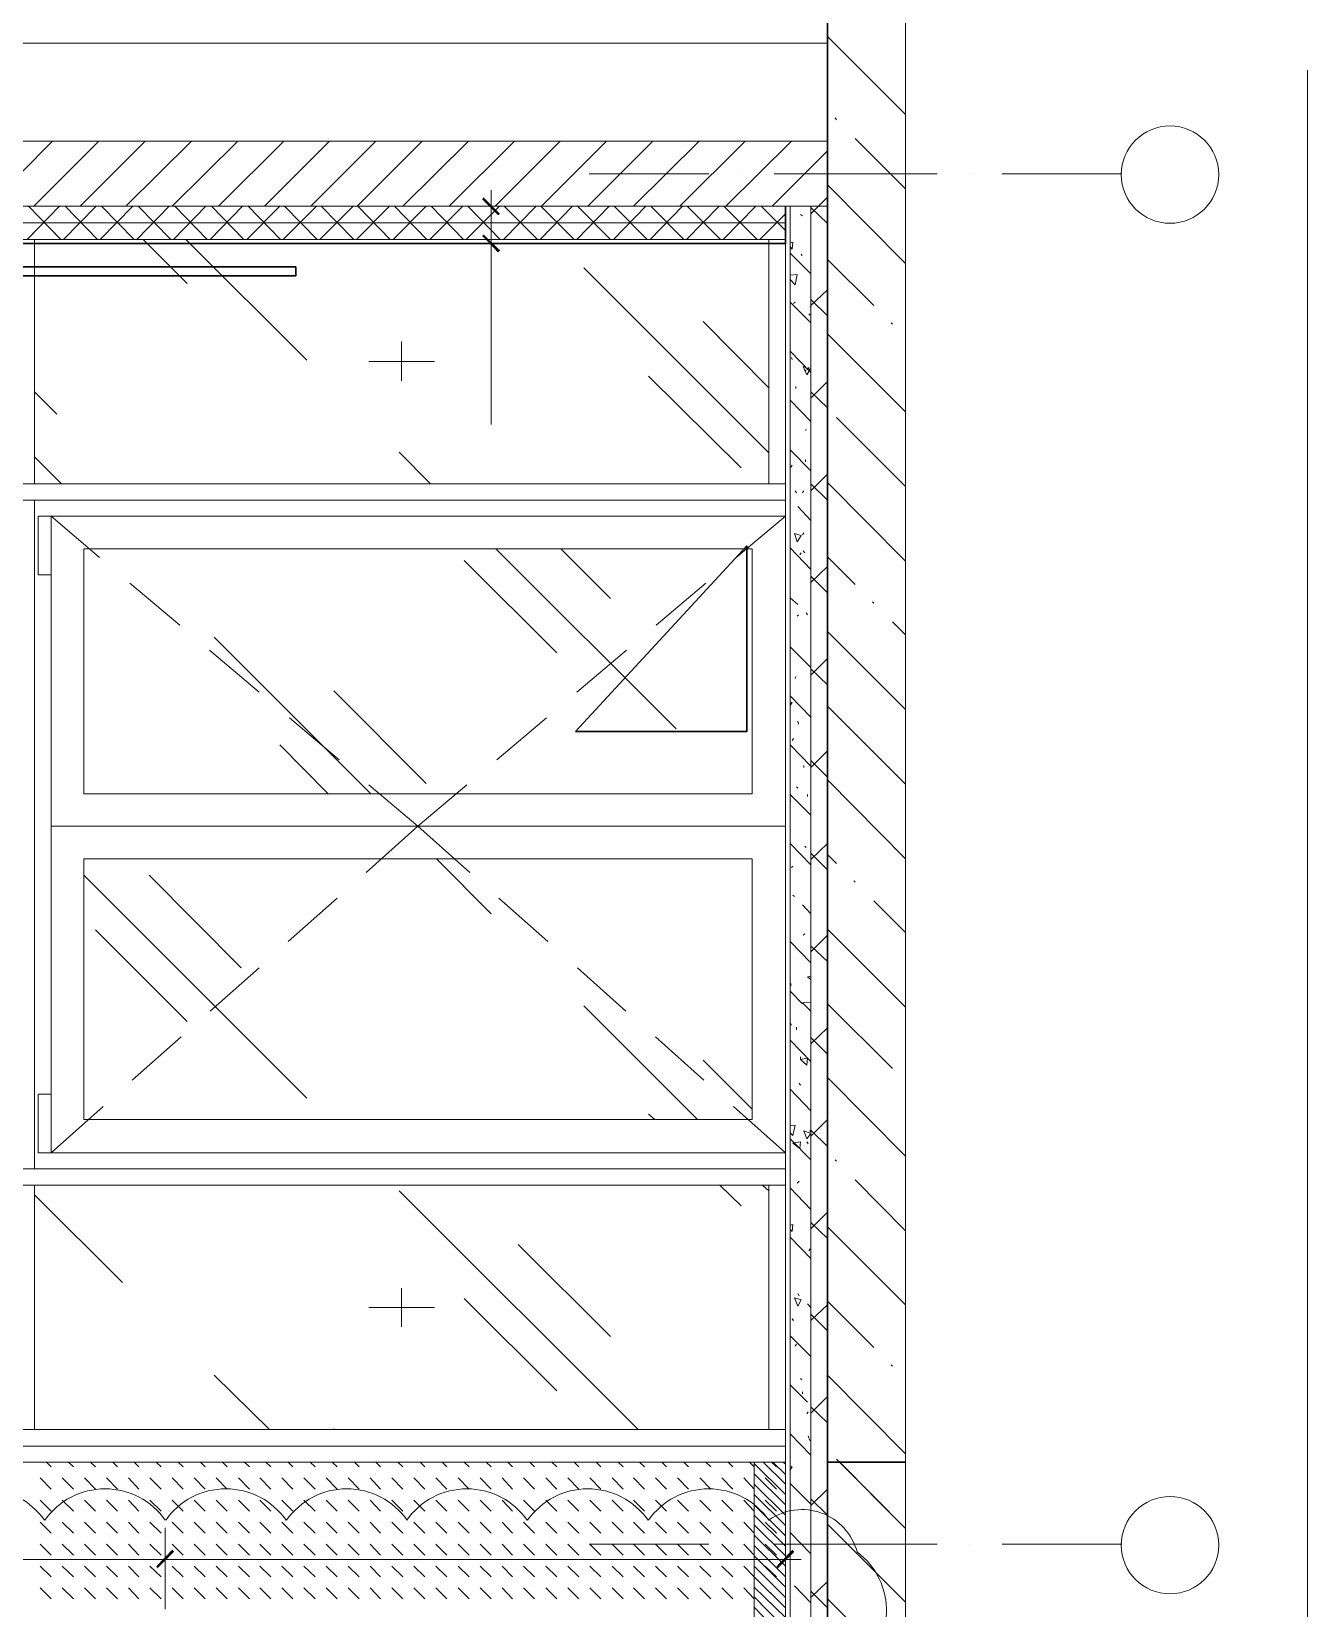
# Model space of a CAD drawing. Header units: millimetres. Extents: x -356862 to 418287, y 0 to 839748.
# Drawn here: x 23.757 to 26.836, y 13.892 to 17.698 of the extents above; entities that cross this region are included whole.
import ezdxf

# ---------------------------------------------------------------- set-up
doc = ezdxf.new("R2010")
doc.units = ezdxf.units.MM
doc.layers.add('PDF _Геометрия', color=7, linetype='Continuous', true_color=0xbababa)
doc.layers.add('PDF _Сплошная заливка', color=7, linetype='Continuous', true_color=0xf50000)

msp = doc.modelspace()

# ---------------------------------------------------------------- linework, layer by layer
at = {"layer": 'PDF _Геометрия', "color": 7, "lineweight": 5}
for points in [[(25.8664, 19.9383), (25.8664, 19.87), (25.8664, 11.3437), (25.7531, 11.3153), (25.9814, 11.2587), (25.8664, 11.2303), (25.8664, 2.704), (25.8664, 2.6357)], [(22.8432, 17.6701), (25.6781, 17.6701)], [(25.5764, 17.2768), (25.5764, 13.3786), (25.6781, 13.3786)], [(25.5881, 17.2768), (25.5881, 13.3786)], [(25.6231, 13.3386), (25.6381, 13.3786), (25.6381, 17.2768)], [(25.5764, 16.5285), (23.8048, 16.5285)], [(23.8048, 16.3868), (23.8048, 15.7802), (25.5764, 15.7802), (23.8048, 15.7802), (23.8048, 15.1335)], [(23.8048, 14.9919), (25.5764, 14.9919)]]:
    msp.add_lwpolyline(points, dxfattribs=at)
at = {"layer": 'PDF _Геометрия', "color": 7, "lineweight": 30}
for points in [[(25.6781, 19.87), (25.6781, 12.8669), (25.8664, 12.8669)], [(25.8664, 14.2452), (25.6781, 14.2452)]]:
    msp.add_lwpolyline(points, dxfattribs=at)
at = {"layer": 'PDF _Геометрия', "color": 7, "lineweight": 9}
for points in [[(22.8432, 17.6701), (25.6781, 17.6701)], [(25.6781, 17.4334), (22.8432, 17.4334)], [(25.3914, 17.3551), (25.1031, 17.3551)], [(25.4698, 17.3551), (25.4698, 17.3551)], [(25.9431, 17.3551), (25.5498, 17.3551)], [(26.0214, 17.3551), (26.0214, 17.3551)], [(26.3881, 17.3551), (26.0997, 17.3551)], [(22.8432, 17.2768), (25.6781, 17.2768)], [(16.6618, 14.2452), (25.5764, 14.2452)], [(25.3914, 14.0469), (25.1031, 14.0469)], [(25.4698, 14.0469), (25.4698, 14.0469)], [(25.9431, 14.0469), (25.5498, 14.0469)], [(26.0214, 14.0469), (26.0214, 14.0469)], [(26.3881, 14.0469), (26.0997, 14.0469)]]:
    msp.add_lwpolyline(points, dxfattribs=at)
at = {"layer": 'PDF _Геометрия', "color": 8, "lineweight": 9, "true_color": 0x808080}
for points in [[(25.8664, 17.4984), (25.6781, 17.6867)], [(25.6997, 17.4851), (25.6964, 17.4901)], [(25.8664, 17.3184), (25.7447, 17.4401)], [(23.8082, 17.4334), (23.6515, 17.2768)], [(23.9198, 17.4334), (23.7632, 17.2768)], [(24.0315, 17.4334), (23.8748, 17.2768)], [(24.1431, 17.4334), (23.9848, 17.2768)], [(24.2548, 17.4334), (24.0965, 17.2768)], [(24.3665, 17.4334), (24.2081, 17.2768)], [(24.4765, 17.4334), (24.3198, 17.2768)], [(24.5881, 17.4334), (24.4315, 17.2768)], [(24.6998, 17.4334), (24.5431, 17.2768)], [(24.8115, 17.4334), (24.6531, 17.2768)], [(24.9231, 17.4334), (24.7648, 17.2768)], [(25.0331, 17.4334), (24.8764, 17.2768)], [(25.1448, 17.4334), (24.9881, 17.2768)], [(25.2564, 17.4334), (25.0998, 17.2768)], [(25.3681, 17.4334), (25.2098, 17.2768)], [(25.4798, 17.4334), (25.3214, 17.2768)], [(25.5914, 17.4334), (25.4331, 17.2768)], [(25.6781, 17.4101), (25.5448, 17.2768)], [(25.8664, 17.1384), (25.6781, 17.3284)], [(25.6781, 17.2984), (25.6564, 17.2768), (25.6381, 17.2584)], [(25.6181, 17.2534), (25.6131, 17.2568)], [(25.6781, 17.2351), (25.6381, 17.2734)], [(25.6381, 17.2318), (25.6381, 17.2334)], [(25.5881, 17.1784), (25.5931, 17.1734), (25.5948, 17.1901), (25.5881, 17.1884)], [(25.6381, 17.1134), (25.5881, 17.1634)], [(25.6164, 17.1568), (25.6148, 17.1618)], [(25.7897, 17.0368), (25.6781, 17.1484)], [(25.5881, 17.1101), (25.6048, 17.1118), (25.5998, 17.0868), (25.5881, 17.1001)], [(25.6781, 17.0751), (25.6381, 17.0368), (25.6364, 17.0334)], [(25.6381, 16.9951), (25.5881, 17.0451)], [(25.5964, 17.0418), (25.5998, 17.0451)], [(25.6364, 17.0134), (25.6331, 17.0168)], [(25.6781, 17.0118), (25.6381, 17.0518)], [(25.8347, 16.9918), (25.8314, 16.9951)], [(25.8664, 16.7801), (25.6781, 16.9684)], [(25.6381, 16.8751), (25.5881, 16.9268)], [(25.5931, 16.9068), (25.5914, 16.9118)], [(25.6231, 16.8784), (25.6264, 16.8818)], [(25.6314, 16.8834), (25.6331, 16.8884)], [(25.6014, 16.8368), (25.6014, 16.8418)], [(25.6781, 16.8534), (25.6381, 16.8134)], [(25.6781, 16.7901), (25.6381, 16.8284)], [(25.6381, 16.7568), (25.5881, 16.8084)], [(25.8664, 16.6001), (25.6997, 16.7668)], [(25.6248, 16.7351), (25.6264, 16.7384)], [(25.6381, 16.6384), (25.5881, 16.6884)], [(25.5898, 16.6468), (25.5931, 16.6518)], [(25.6248, 16.6601), (25.6248, 16.6651)], [(25.6781, 16.6301), (25.6381, 16.5901)], [(25.6781, 16.5668), (25.6381, 16.6068)], [(25.8664, 16.4201), (25.6781, 16.6101)], [(25.6031, 16.5851), (25.5998, 16.5901)], [(25.6181, 16.5851), (25.6214, 16.5901)], [(25.6381, 16.5551), (25.6381, 16.5585)], [(25.6381, 16.5185), (25.6064, 16.5518)], [(25.6181, 16.4835), (25.6214, 16.4885)], [(25.6381, 16.4001), (25.5881, 16.4518)], [(25.6231, 16.4401), (25.6198, 16.4451)], [(25.6114, 16.4351), (25.6148, 16.4401)], [(25.6781, 16.4068), (25.6381, 16.3685)], [(25.7447, 16.3635), (25.6781, 16.4301)], [(25.6781, 16.3435), (25.6381, 16.3835)], [(25.6064, 16.3151), (25.5881, 16.3318)], [(25.6298, 16.2901), (25.6264, 16.2951)], [(25.6381, 16.3018), (25.6381, 16.3035)], [(25.7897, 16.3185), (25.7864, 16.3218)], [(25.6048, 16.2868), (25.6081, 16.2901)], [(25.8664, 16.2418), (25.8347, 16.2735)], [(25.8664, 16.0618), (25.6781, 16.2501)], [(25.6381, 16.1635), (25.5881, 16.2135)], [(25.6781, 16.1851), (25.6381, 16.1451)], [(25.5998, 16.1368), (25.6014, 16.1418)], [(25.6781, 16.1218), (25.6381, 16.1601)], [(25.6381, 16.0435), (25.5881, 16.0951)], [(25.5881, 16.0718), (25.5931, 16.0785), (25.5881, 16.0801)], [(25.8664, 15.8818), (25.6781, 16.0701)], [(25.6081, 16.0268), (25.6064, 16.0335)], [(25.5881, 16.0135), (25.5881, 16.0151)], [(25.5931, 15.9868), (25.5964, 15.9918)], [(25.6381, 15.9251), (25.5881, 15.9768)], [(25.6781, 15.9618), (25.6381, 15.9218)], [(25.6214, 15.9218), (25.6214, 15.9268)], [(25.6781, 15.8985), (25.6381, 15.9385)], [(25.6064, 15.8718), (25.6031, 15.8751)], [(25.8664, 15.7018), (25.6781, 15.8918)], [(25.6381, 15.8068), (25.5881, 15.8568)], [(25.5881, 15.8401), (25.5898, 15.8418)], [(25.6298, 15.8518), (25.6298, 15.8568)], [(25.6381, 15.6868), (25.5881, 15.7385)], [(25.6264, 15.7285), (25.6231, 15.7318)], [(25.6781, 15.7385), (25.6381, 15.7002)], [(25.5914, 15.6802), (25.5948, 15.6835)], [(25.6781, 15.6752), (25.6381, 15.7152)], [(25.6997, 15.6902), (25.6781, 15.7118)], [(25.7447, 15.6452), (25.7414, 15.6485)], [(25.5981, 15.6102), (25.5948, 15.6135)], [(25.6381, 15.5685), (25.6181, 15.5902)], [(25.8664, 15.5235), (25.7897, 15.6002)], [(25.8664, 15.3435), (25.6781, 15.5318)], [(25.6381, 15.4502), (25.5881, 15.5018)], [(25.6198, 15.5168), (25.6231, 15.5202)], [(25.6781, 15.5168), (25.6381, 15.4768)], [(25.6781, 15.4535), (25.6381, 15.4918)], [(25.6381, 15.4102), (25.6298, 15.4168), (25.6381, 15.4185)], [(25.6181, 15.3518), (25.5881, 15.3818)], [(25.5898, 15.3952), (25.5898, 15.4002)], [(25.6381, 15.3335), (25.6181, 15.3535), (25.6381, 15.3552)], [(25.8347, 15.1952), (25.6781, 15.3518)], [(25.5914, 15.3002), (25.5881, 15.3052)], [(25.6381, 15.3318), (25.6381, 15.3318)], [(25.6031, 15.2885), (25.6031, 15.2952)], [(25.6781, 15.2935), (25.6381, 15.2552)], [(25.6781, 15.2302), (25.6381, 15.2702)], [(25.6381, 15.2118), (25.5881, 15.2635)], [(25.6131, 15.2185), (25.6131, 15.2235)], [(25.6131, 15.1552), (25.6098, 15.1602)], [(25.8664, 14.9835), (25.6781, 15.1735)], [(25.6381, 15.0935), (25.5881, 15.1452)], [(25.5998, 15.0585), (25.5948, 15.0335), (25.5881, 15.0402)], [(25.5981, 15.0585), (25.5881, 15.0568)], [(25.6364, 15.0418), (25.6364, 15.0468)], [(25.6781, 15.0718), (25.6381, 15.0318)], [(25.6781, 15.0068), (25.6381, 15.0468)], [(25.6381, 14.9752), (25.5881, 15.0252)], [(25.6314, 15.0135), (25.6281, 15.0185)], [(25.6997, 14.9719), (25.6964, 14.9752)], [(25.6048, 14.9185), (25.6098, 14.9235)], [(25.8664, 14.8035), (25.7447, 14.9269)], [(25.6381, 14.8552), (25.5881, 14.9069)], [(25.6781, 14.8485), (25.6381, 14.8085)], [(25.5881, 14.8169), (25.5948, 14.8185), (25.5931, 14.8019), (25.5881, 14.8069)], [(25.6781, 14.7852), (25.6381, 14.8235)], [(25.8664, 14.6252), (25.6781, 14.8135)], [(25.6381, 14.7369), (25.5881, 14.7885)], [(25.6331, 14.7552), (25.6364, 14.7602)], [(25.6098, 14.6469), (25.6064, 14.6519)], [(25.6381, 14.6185), (25.6298, 14.6269)], [(25.6781, 14.6252), (25.6381, 14.5869)], [(25.7897, 14.5219), (25.6781, 14.6335)], [(25.5964, 14.5869), (25.5931, 14.5902)], [(25.5948, 14.5869), (25.5948, 14.5919)], [(25.6781, 14.5619), (25.6381, 14.6019)], [(25.6381, 14.5002), (25.5881, 14.5502)], [(25.5998, 14.5252), (25.6031, 14.5302)], [(25.8347, 14.4769), (25.8314, 14.4802)], [(25.6298, 14.3902), (25.5881, 14.4319)], [(25.6164, 14.4435), (25.6131, 14.4469)], [(25.8664, 14.2652), (25.6781, 14.4552)], [(25.6181, 14.4102), (25.6181, 14.4152)], [(25.6781, 14.4035), (25.6381, 14.3635)], [(25.6281, 14.3619), (25.6314, 14.3669)], [(25.6781, 14.3402), (25.6381, 14.3785)], [(25.6381, 14.2619), (25.5881, 14.3135)], [(25.6331, 14.3035), (25.6314, 14.3085)], [(25.6364, 14.2969), (25.6331, 14.3019)], [(25.7081, 14.2452), (25.8664, 14.0852), (25.6997, 14.2519)], [(25.5881, 14.2269), (25.5931, 14.2335), (25.5881, 14.2352)], [(25.6381, 14.1436), (25.5881, 14.1935)], [(25.6781, 14.1802), (25.6381, 14.1402)], [(25.6781, 14.1169), (25.6381, 14.1569)], [(25.6381, 14.0236), (25.5881, 14.0752)], [(25.6381, 13.9052), (25.5981, 13.9469)], [(25.6781, 13.9569), (25.6381, 13.9186)], [(25.6781, 13.8936), (25.6381, 13.9336)], [(25.7447, 13.8486), (25.6781, 13.9152), (25.7431, 13.8502)]]:
    msp.add_lwpolyline(points, dxfattribs=at)
at = {"layer": 'PDF _Геометрия', "color": 251, "lineweight": 20, "true_color": 0x545454}
msp.add_lwpolyline([(23.8215, 11.6453), (23.8415, 11.6453), (26.8364, 11.6453), (26.8364, 11.7186), (26.8364, 17.6051)], dxfattribs=at)
at = {"layer": 'PDF _Геометрия', "color": 7, "lineweight": 18}
for points in [[(24.8664, 17.3151), (24.8664, 17.1484)], [(23.3315, 17.2768), (24.9048, 17.2768)], [(23.3315, 17.1868), (24.9048, 17.1868)], [(24.8664, 16.7501), (24.8664, 17.1868)], [(24.0798, 13.8902), (24.0798, 14.0502), (24.0798, 14.0869)], [(25.5764, 13.6152), (25.5764, 14.0502)], [(22.2299, 14.0102), (24.1181, 14.0102)], [(24.0398, 14.0102), (25.6148, 14.0102)]]:
    msp.add_lwpolyline(points, dxfattribs=at)
at = {"layer": 'PDF _Геометрия', "color": 161, "lineweight": 9, "true_color": 0x7f9fff}
msp.add_lwpolyline([(22.5199, 17.2768), (22.5199, 17.1968), (25.5764, 17.1968), (25.5764, 17.2768)], close=True, dxfattribs=at)
at = {"layer": 'PDF _Геометрия', "color": 161, "lineweight": 30, "true_color": 0x7f9fff}
msp.add_lwpolyline([(22.5199, 17.2768), (22.5199, 17.1868), (25.5764, 17.1868), (25.5764, 17.2768)], dxfattribs=at)
at = {"layer": 'PDF _Геометрия', "color": 161, "lineweight": 9, "true_color": 0x7f9fff}
for points in [[(23.8248, 17.2768), (23.7465, 17.1968)], [(23.7498, 17.2768), (23.8282, 17.1968)], [(23.9132, 17.2768), (23.8348, 17.1968)], [(23.8382, 17.2768), (23.9165, 17.1968)], [(24.0015, 17.2768), (23.9232, 17.1968)], [(23.9265, 17.2768), (24.0048, 17.1968)], [(24.0898, 17.2768), (24.0115, 17.1968)], [(24.0148, 17.2768), (24.0931, 17.1968)], [(24.1781, 17.2768), (24.0998, 17.1968)], [(24.1031, 17.2768), (24.1815, 17.1968)], [(24.2665, 17.2768), (24.1881, 17.1968)], [(24.1915, 17.2768), (24.2698, 17.1968)], [(24.3565, 17.2768), (24.2765, 17.1968)], [(24.2798, 17.2768), (24.3581, 17.1968)], [(24.4448, 17.2768), (24.3648, 17.1968)], [(24.3681, 17.2768), (24.4465, 17.1968)], [(24.5331, 17.2768), (24.4531, 17.1968)], [(24.4565, 17.2768), (24.5348, 17.1968)], [(24.6215, 17.2768), (24.5415, 17.1968)], [(24.5448, 17.2768), (24.6231, 17.1968)], [(24.7098, 17.2768), (24.6298, 17.1968)], [(24.6331, 17.2768), (24.7115, 17.1968)], [(24.7981, 17.2768), (24.7181, 17.1968)], [(24.7215, 17.2768), (24.7998, 17.1968)], [(24.8864, 17.2768), (24.8065, 17.1968)], [(24.8098, 17.2768), (24.8881, 17.1968)], [(24.9748, 17.2768), (24.8964, 17.1968)], [(24.8981, 17.2768), (24.9781, 17.1968)], [(25.0631, 17.2768), (24.9848, 17.1968)], [(24.9864, 17.2768), (25.0664, 17.1968)], [(25.1514, 17.2768), (25.0731, 17.1968)], [(25.0748, 17.2768), (25.1548, 17.1968)], [(25.2398, 17.2768), (25.1614, 17.1968)], [(25.1631, 17.2768), (25.2431, 17.1968)], [(25.3281, 17.2768), (25.2498, 17.1968)], [(25.2514, 17.2768), (25.3314, 17.1968)], [(25.4164, 17.2768), (25.3381, 17.1968)], [(25.3398, 17.2768), (25.4198, 17.1968)], [(25.5048, 17.2768), (25.4264, 17.1968)], [(25.4281, 17.2768), (25.5081, 17.1968)], [(25.5764, 17.2584), (25.5148, 17.1968)], [(25.5181, 17.2768), (25.5764, 17.2184)]]:
    msp.add_lwpolyline(points, dxfattribs=at)
at = {"layer": 'PDF _Геометрия', "color": 252, "lineweight": 5, "true_color": 0x989898}
for points in [[(25.5764, 16.5668), (23.7448, 16.5668), (23.1749, 16.5668), (23.1749, 16.6068), (23.7448, 16.6068), (25.5764, 16.6068), (25.5364, 16.6068), (25.5364, 17.1968), (25.5764, 17.1968), (23.7448, 17.1968), (23.1749, 17.1968), (23.1749, 17.2368), (23.7448, 17.2368), (25.5764, 17.2368)], [(23.8048, 16.5285), (23.9215, 16.4285)], [(25.4581, 16.4285), (25.5764, 16.5285)], [(23.9948, 16.3668), (24.1148, 16.2651)], [(25.2648, 16.2651), (25.3848, 16.3668)], [(24.1865, 16.2051), (24.3065, 16.1035)], [(25.0731, 16.1035), (25.1931, 16.2051)], [(24.3798, 16.0418), (24.4998, 15.9401)], [(24.8798, 15.9401), (24.9998, 16.0418)], [(24.5715, 15.8801), (24.6898, 15.7802), (24.8081, 15.8801)], [(24.5648, 15.6685), (24.6898, 15.7802), (24.8148, 15.6685)], [(24.3765, 15.5018), (24.4948, 15.6068)], [(24.8848, 15.6068), (25.0031, 15.5018)], [(24.1881, 15.3335), (24.3065, 15.4385)], [(25.0748, 15.4385), (25.1914, 15.3335)], [(23.9998, 15.1668), (24.1181, 15.2718)], [(25.2631, 15.2718), (25.3798, 15.1668)], [(23.8048, 14.9919), (23.9298, 15.1035)], [(25.4514, 15.1035), (25.5764, 14.9919)], [(23.1932, 14.9535), (23.7448, 14.9535), (25.5764, 14.9535)], [(23.1932, 14.9135), (23.7448, 14.9135), (25.5764, 14.9135), (25.5364, 14.9135), (25.5364, 14.3235), (25.5764, 14.3235), (23.7448, 14.3235), (23.1749, 14.3235), (23.1749, 14.2835), (23.7448, 14.2835), (25.5764, 14.2835)]]:
    msp.add_lwpolyline(points, dxfattribs=at)
for points in [[(23.7648, 16.6068), (23.7248, 16.6068), (23.7248, 17.1968), (23.7648, 17.1968)], [(23.7648, 14.9535), (23.7248, 14.9535), (23.7248, 16.5668), (23.7648, 16.5668)], [(23.7648, 14.3235), (23.7248, 14.3235), (23.7248, 14.9135), (23.7648, 14.9135)]]:
    msp.add_lwpolyline(points, close=True, dxfattribs=at)
at = {"layer": 'PDF _Геометрия', "color": 254, "lineweight": 5, "true_color": 0xdcdcdc}
for points in [[(24.1331, 17.0901), (24.0265, 17.1968)], [(24.4215, 16.9051), (24.1298, 17.1968)], [(25.5364, 16.6818), (25.0898, 17.1284)], [(25.5364, 16.8384), (25.3781, 16.9984)], [(24.6498, 16.9501), (24.6498, 16.8551)], [(24.5715, 16.9018), (24.7298, 16.9018)], [(25.4698, 16.6451), (25.2464, 16.8668)], [(23.8182, 16.7751), (23.7648, 16.8284)], [(24.7198, 16.6068), (24.6448, 16.6834)], [(23.8298, 16.6068), (23.7648, 16.6718)], [(23.8048, 16.5285), (25.5764, 16.5285)], [(25.3131, 16.0151), (24.8781, 16.4501)], [(25.1548, 16.3301), (25.0348, 16.4501)], [(25.0248, 16.1985), (24.8015, 16.4218)], [(23.8048, 15.1335), (23.8048, 16.3868)], [(24.5765, 15.8585), (24.1981, 16.2368)], [(24.7098, 15.8835), (24.4865, 16.1068)], [(24.4731, 15.8585), (24.3565, 15.9768)], [(24.8664, 15.5685), (24.7348, 15.7018)], [(24.4215, 15.1235), (23.8832, 15.6618)], [(24.2631, 15.4385), (24.0415, 15.6618)], [(24.1331, 15.3085), (23.9115, 15.5302)], [(25.3648, 15.0718), (25.0898, 15.3468)], [(25.4964, 15.0968), (25.3781, 15.2152)], [(25.2614, 15.0718), (25.2464, 15.0852)], [(25.5764, 14.9919), (23.8048, 14.9919)], [(23.9765, 14.6785), (23.7648, 14.8902)], [(25.2214, 14.3235), (24.6448, 14.9002)], [(25.4698, 14.8635), (25.4181, 14.9135)], [(25.5364, 14.9002), (25.5214, 14.9135)], [(25.1548, 14.5485), (24.9314, 14.7702)], [(24.6498, 14.6652), (24.6498, 14.5719)], [(24.5715, 14.6185), (24.7298, 14.6185)], [(25.0248, 14.4169), (24.8015, 14.6402)], [(24.3315, 14.3235), (24.1981, 14.4552)], [(24.4881, 14.3235), (24.4865, 14.3252)]]:
    msp.add_lwpolyline(points, dxfattribs=at)
at = {"layer": 'PDF _Геометрия', "color": 252, "lineweight": 30, "true_color": 0x989898}
for points in [[(23.4498, 17.1084), (23.4498, 17.1301), (24.3948, 17.1301), (24.3948, 17.1084)], [(25.0698, 16.0085), (25.4831, 16.0085), (25.4831, 16.4568)]]:
    msp.add_lwpolyline(points, close=True, dxfattribs=at)
at = {"layer": 'PDF _Геометрия', "color": 8, "lineweight": 9, "true_color": 0x808080}
for points in [[(25.6198, 16.8901), (25.6281, 16.8701), (25.6364, 16.8834)], [(25.5981, 16.4868), (25.6148, 16.4818), (25.6048, 16.4668)], [(25.6131, 15.2168), (25.6298, 15.2202), (25.6281, 15.2035)], [(25.6214, 15.0452), (25.6381, 15.0385), (25.6281, 15.0252)], [(25.5948, 15.0152), (25.6131, 15.0185), (25.6114, 15.0018)], [(25.5981, 14.6419), (25.6148, 14.6369), (25.6064, 14.6219)], [(25.6781, 14.0952), (25.8664, 13.9069)]]:
    msp.add_lwpolyline(points, close=True, dxfattribs=at)
at = {"layer": 'PDF _Геометрия', "color": 7, "lineweight": 9}
for points in [[(23.7732, 16.5285), (23.7732, 16.3868), (23.8048, 16.3868), (23.8048, 16.5285)], [(23.7732, 15.1335), (23.7732, 14.9919), (23.8048, 14.9919), (23.8048, 15.1335)]]:
    msp.add_lwpolyline(points, close=True, dxfattribs=at)
at = {"layer": 'PDF _Геометрия', "color": 7, "lineweight": 5}
for points in [[(25.4964, 16.4501), (25.4964, 15.8585), (23.8832, 15.8585), (23.8832, 16.4501)], [(25.4964, 15.0718), (23.8832, 15.0718), (23.8832, 15.7018), (25.4964, 15.7018)]]:
    msp.add_lwpolyline(points, close=True, dxfattribs=at)
at = {"layer": 'PDF _Геометрия', "color": 7, "lineweight": 18}
msp.add_lwpolyline([(25.5764, 13.8502), (25.5764, 14.2452), (16.6618, 14.2452), (16.6618, 13.8502)], close=True, dxfattribs=at)
at = {"layer": 'PDF _Геометрия', "lineweight": 18}
for points in [[(23.8048, 14.2335), (23.7932, 14.2452)], [(23.8582, 14.2335), (23.8465, 14.2452)], [(23.9115, 14.2335), (23.8998, 14.2452)], [(23.9648, 14.2335), (23.9532, 14.2452)], [(24.0165, 14.2335), (24.0048, 14.2452)], [(24.0698, 14.2335), (24.0581, 14.2452)], [(24.1231, 14.2335), (24.1115, 14.2452)], [(24.1765, 14.2335), (24.1648, 14.2452)], [(24.2298, 14.2335), (24.2181, 14.2452)], [(24.2831, 14.2335), (24.2715, 14.2452)], [(24.3348, 14.2335), (24.3231, 14.2452)], [(24.3881, 14.2335), (24.3765, 14.2452)], [(24.4415, 14.2335), (24.4298, 14.2452)], [(24.4948, 14.2335), (24.4831, 14.2452)], [(24.5481, 14.2335), (24.5365, 14.2452)], [(24.5998, 14.2335), (24.5881, 14.2452)], [(24.6531, 14.2335), (24.6415, 14.2452)], [(24.7065, 14.2335), (24.6948, 14.2452)], [(24.7598, 14.2335), (24.7481, 14.2452)], [(24.8131, 14.2335), (24.8015, 14.2452)], [(24.8664, 14.2335), (24.8548, 14.2452)], [(24.9181, 14.2335), (24.9064, 14.2452)], [(24.9714, 14.2335), (24.9598, 14.2452)], [(25.0248, 14.2335), (25.0131, 14.2452)], [(25.0781, 14.2335), (25.0664, 14.2452)], [(25.1314, 14.2335), (25.1198, 14.2452)], [(25.1848, 14.2335), (25.1731, 14.2452)], [(25.2364, 14.2335), (25.2248, 14.2452)], [(25.2898, 14.2335), (25.2781, 14.2452)], [(25.3431, 14.2335), (25.3314, 14.2452)], [(25.3964, 14.2335), (25.3848, 14.2452)], [(25.4498, 14.2335), (25.4381, 14.2452)], [(25.5014, 14.2335), (25.4898, 14.2452)], [(25.5548, 14.2335), (25.5431, 14.2452)], [(23.8048, 14.1802), (23.7782, 14.2069)], [(23.8582, 14.1802), (23.8315, 14.2069)], [(23.9115, 14.1802), (23.8848, 14.2069)], [(23.9648, 14.1802), (23.9382, 14.2069)], [(24.0165, 14.1802), (23.9915, 14.2069)], [(24.0698, 14.1802), (24.0431, 14.2069)], [(24.1231, 14.1802), (24.0965, 14.2069)], [(24.1765, 14.1802), (24.1498, 14.2069)], [(24.2298, 14.1802), (24.2031, 14.2069)], [(24.2831, 14.1802), (24.2565, 14.2069)], [(24.3348, 14.1802), (24.3081, 14.2069)], [(24.3881, 14.1802), (24.3615, 14.2069)], [(24.4415, 14.1802), (24.4148, 14.2069)], [(24.4948, 14.1802), (24.4681, 14.2069)], [(24.5481, 14.1802), (24.5215, 14.2069)], [(24.5998, 14.1802), (24.5748, 14.2069)], [(24.6531, 14.1802), (24.6265, 14.2069)], [(24.7065, 14.1802), (24.6798, 14.2069)], [(24.7598, 14.1802), (24.7331, 14.2069)], [(24.8131, 14.1802), (24.7865, 14.2069)], [(24.8664, 14.1802), (24.8398, 14.2069)], [(24.9181, 14.1802), (24.8931, 14.2069)], [(24.9714, 14.1802), (24.9448, 14.2069)], [(25.0248, 14.1802), (24.9981, 14.2069)], [(25.0781, 14.1802), (25.0514, 14.2069)], [(25.1314, 14.1802), (25.1048, 14.2069)], [(25.1848, 14.1802), (25.1581, 14.2069)], [(25.2364, 14.1802), (25.2098, 14.2069)], [(25.2898, 14.1802), (25.2631, 14.2069)], [(25.3431, 14.1802), (25.3164, 14.2069)], [(25.3964, 14.1802), (25.3698, 14.2069)], [(25.4498, 14.1802), (25.4231, 14.2069)], [(25.5014, 14.1802), (25.4764, 14.2069)], [(25.5548, 14.1802), (25.5281, 14.2069)], [(23.8048, 14.1269), (23.7782, 14.1536)], [(23.8582, 14.1269), (23.8315, 14.1536)], [(23.9115, 14.1269), (23.8848, 14.1536)], [(23.9648, 14.1269), (23.9382, 14.1536)], [(24.0165, 14.1269), (23.9915, 14.1536)], [(24.0698, 14.1269), (24.0431, 14.1536)], [(24.1231, 14.1269), (24.0965, 14.1536)], [(24.1765, 14.1269), (24.1498, 14.1536)], [(24.2298, 14.1269), (24.2031, 14.1536)], [(24.2831, 14.1269), (24.2565, 14.1536)], [(24.3348, 14.1269), (24.3081, 14.1536)], [(24.3881, 14.1269), (24.3615, 14.1536)], [(24.4415, 14.1269), (24.4148, 14.1536)], [(24.4948, 14.1269), (24.4681, 14.1536)], [(24.5481, 14.1269), (24.5215, 14.1536)], [(24.5998, 14.1269), (24.5748, 14.1536)], [(24.6531, 14.1269), (24.6265, 14.1536)], [(24.7065, 14.1269), (24.6798, 14.1536)], [(24.7598, 14.1269), (24.7331, 14.1536)], [(24.8131, 14.1269), (24.7865, 14.1536)], [(24.8664, 14.1269), (24.8398, 14.1536)], [(24.9181, 14.1269), (24.8931, 14.1536)], [(24.9714, 14.1269), (24.9448, 14.1536)], [(25.0248, 14.1269), (24.9981, 14.1536)], [(25.0781, 14.1269), (25.0514, 14.1536)], [(25.1314, 14.1269), (25.1048, 14.1536)], [(25.1848, 14.1269), (25.1581, 14.1536)], [(25.2364, 14.1269), (25.2098, 14.1536)], [(25.2898, 14.1269), (25.2631, 14.1536)], [(25.3431, 14.1269), (25.3164, 14.1536)], [(25.3964, 14.1269), (25.3698, 14.1536)], [(25.4498, 14.1269), (25.4231, 14.1536)], [(25.5014, 14.1269), (25.4764, 14.1536)], [(25.5548, 14.1269), (25.5281, 14.1536)], [(23.8048, 14.0736), (23.7782, 14.1002)], [(23.8582, 14.0736), (23.8315, 14.1002)], [(23.9115, 14.0736), (23.8848, 14.1002)], [(23.9648, 14.0736), (23.9382, 14.1002)], [(24.0165, 14.0736), (23.9915, 14.1002)], [(24.0698, 14.0736), (24.0431, 14.1002)], [(24.1231, 14.0736), (24.0965, 14.1002)], [(24.1765, 14.0736), (24.1498, 14.1002)], [(24.2298, 14.0736), (24.2031, 14.1002)], [(24.2831, 14.0736), (24.2565, 14.1002)], [(24.3348, 14.0736), (24.3081, 14.1002)], [(24.3881, 14.0736), (24.3615, 14.1002)], [(24.4415, 14.0736), (24.4148, 14.1002)], [(24.4948, 14.0736), (24.4681, 14.1002)], [(24.5481, 14.0736), (24.5215, 14.1002)], [(24.5998, 14.0736), (24.5748, 14.1002)], [(24.6531, 14.0736), (24.6265, 14.1002)], [(24.7065, 14.0736), (24.6798, 14.1002)], [(24.7598, 14.0736), (24.7331, 14.1002)], [(24.8131, 14.0736), (24.7865, 14.1002)], [(24.8664, 14.0736), (24.8398, 14.1002)], [(24.9181, 14.0736), (24.8931, 14.1002)], [(24.9714, 14.0736), (24.9448, 14.1002)], [(25.0248, 14.0736), (24.9981, 14.1002)], [(25.0781, 14.0736), (25.0514, 14.1002)], [(25.1314, 14.0736), (25.1048, 14.1002)], [(25.1848, 14.0736), (25.1581, 14.1002)], [(25.2364, 14.0736), (25.2098, 14.1002)], [(25.2898, 14.0736), (25.2631, 14.1002)], [(25.3431, 14.0736), (25.3164, 14.1002)], [(25.3964, 14.0736), (25.3698, 14.1002)], [(25.4498, 14.0736), (25.4231, 14.1002)], [(25.5014, 14.0736), (25.4764, 14.1002)], [(25.5548, 14.0736), (25.5281, 14.1002)], [(23.8048, 14.0202), (23.7782, 14.0469)], [(23.8582, 14.0202), (23.8315, 14.0469)], [(23.9115, 14.0202), (23.8848, 14.0469)], [(23.9648, 14.0202), (23.9382, 14.0469)], [(24.0165, 14.0202), (23.9915, 14.0469)], [(24.0698, 14.0202), (24.0431, 14.0469)], [(24.1231, 14.0202), (24.0965, 14.0469)], [(24.1765, 14.0202), (24.1498, 14.0469)], [(24.2298, 14.0202), (24.2031, 14.0469)], [(24.2831, 14.0202), (24.2565, 14.0469)], [(24.3348, 14.0202), (24.3081, 14.0469)], [(24.3881, 14.0202), (24.3615, 14.0469)], [(24.4415, 14.0202), (24.4148, 14.0469)], [(24.4948, 14.0202), (24.4681, 14.0469)], [(24.5481, 14.0202), (24.5215, 14.0469)], [(24.5998, 14.0202), (24.5748, 14.0469)], [(24.6531, 14.0202), (24.6265, 14.0469)], [(24.7065, 14.0202), (24.6798, 14.0469)], [(24.7598, 14.0202), (24.7331, 14.0469)], [(24.8131, 14.0202), (24.7865, 14.0469)], [(24.8664, 14.0202), (24.8398, 14.0469)], [(24.9181, 14.0202), (24.8931, 14.0469)], [(24.9714, 14.0202), (24.9448, 14.0469)], [(25.0248, 14.0202), (24.9981, 14.0469)], [(25.0781, 14.0202), (25.0514, 14.0469)], [(25.1314, 14.0202), (25.1048, 14.0469)], [(25.1848, 14.0202), (25.1581, 14.0469)], [(25.2364, 14.0202), (25.2098, 14.0469)], [(25.2898, 14.0202), (25.2631, 14.0469)], [(25.3431, 14.0202), (25.3164, 14.0469)], [(25.3964, 14.0202), (25.3698, 14.0469)], [(25.4498, 14.0202), (25.4231, 14.0469)], [(25.5014, 14.0202), (25.4764, 14.0469)], [(25.5548, 14.0202), (25.5281, 14.0469)], [(23.8048, 13.9686), (23.7782, 13.9936)], [(23.8582, 13.9686), (23.8315, 13.9936)], [(23.9115, 13.9686), (23.8848, 13.9936)], [(23.9648, 13.9686), (23.9382, 13.9936)], [(24.0165, 13.9686), (23.9915, 13.9936)], [(24.0698, 13.9686), (24.0431, 13.9936)], [(24.1231, 13.9686), (24.0965, 13.9936)], [(24.1765, 13.9686), (24.1498, 13.9936)], [(24.2298, 13.9686), (24.2031, 13.9936)], [(24.2831, 13.9686), (24.2565, 13.9936)], [(24.3348, 13.9686), (24.3081, 13.9936)], [(24.3881, 13.9686), (24.3615, 13.9936)], [(24.4415, 13.9686), (24.4148, 13.9936)], [(24.4948, 13.9686), (24.4681, 13.9936)], [(24.5481, 13.9686), (24.5215, 13.9936)], [(24.5998, 13.9686), (24.5748, 13.9936)], [(24.6531, 13.9686), (24.6265, 13.9936)], [(24.7065, 13.9686), (24.6798, 13.9936)], [(24.7598, 13.9686), (24.7331, 13.9936)], [(24.8131, 13.9686), (24.7865, 13.9936)], [(24.8664, 13.9686), (24.8398, 13.9936)], [(24.9181, 13.9686), (24.8931, 13.9936)], [(24.9714, 13.9686), (24.9448, 13.9936)], [(25.0248, 13.9686), (24.9981, 13.9936)], [(25.0781, 13.9686), (25.0514, 13.9936)], [(25.1314, 13.9686), (25.1048, 13.9936)], [(25.1848, 13.9686), (25.1581, 13.9936)], [(25.2364, 13.9686), (25.2098, 13.9936)], [(25.2898, 13.9686), (25.2631, 13.9936)], [(25.3431, 13.9686), (25.3164, 13.9936)], [(25.3964, 13.9686), (25.3698, 13.9936)], [(25.4498, 13.9686), (25.4231, 13.9936)], [(25.5014, 13.9686), (25.4764, 13.9936)], [(25.5548, 13.9686), (25.5281, 13.9936)], [(23.8048, 13.9152), (23.7782, 13.9419)], [(23.8582, 13.9152), (23.8315, 13.9419)], [(23.9115, 13.9152), (23.8848, 13.9419)], [(23.9648, 13.9152), (23.9382, 13.9419)], [(24.0165, 13.9152), (23.9915, 13.9419)], [(24.0698, 13.9152), (24.0431, 13.9419)], [(24.1231, 13.9152), (24.0965, 13.9419)], [(24.1765, 13.9152), (24.1498, 13.9419)], [(24.2298, 13.9152), (24.2031, 13.9419)], [(24.2831, 13.9152), (24.2565, 13.9419)], [(24.3348, 13.9152), (24.3081, 13.9419)], [(24.3881, 13.9152), (24.3615, 13.9419)], [(24.4415, 13.9152), (24.4148, 13.9419)], [(24.4948, 13.9152), (24.4681, 13.9419)], [(24.5481, 13.9152), (24.5215, 13.9419)], [(24.5998, 13.9152), (24.5748, 13.9419)], [(24.6531, 13.9152), (24.6265, 13.9419)], [(24.7065, 13.9152), (24.6798, 13.9419)], [(24.7598, 13.9152), (24.7331, 13.9419)], [(24.8131, 13.9152), (24.7865, 13.9419)], [(24.8664, 13.9152), (24.8398, 13.9419)], [(24.9181, 13.9152), (24.8931, 13.9419)], [(24.9714, 13.9152), (24.9448, 13.9419)], [(25.0248, 13.9152), (24.9981, 13.9419)], [(25.0781, 13.9152), (25.0514, 13.9419)], [(25.1314, 13.9152), (25.1048, 13.9419)], [(25.1848, 13.9152), (25.1581, 13.9419)], [(25.2364, 13.9152), (25.2098, 13.9419)], [(25.2898, 13.9152), (25.2631, 13.9419)], [(25.3431, 13.9152), (25.3164, 13.9419)], [(25.3964, 13.9152), (25.3698, 13.9419)], [(25.4498, 13.9152), (25.4231, 13.9419)], [(25.5014, 13.9152), (25.4764, 13.9419)], [(25.5548, 13.9152), (25.5281, 13.9419)]]:
    msp.add_lwpolyline(points, dxfattribs=at)
at = {"layer": 'PDF _Геометрия', "color": 84, "lineweight": 20, "true_color": 0x269900}
msp.add_lwpolyline([(25.5764, 13.8502), (25.5764, 14.2452), (25.5014, 14.2452), (25.5014, 13.8502)], close=True, dxfattribs=at)
for points in [[(25.5764, 14.1669), (25.5014, 14.2419)], [(25.5764, 14.1919), (25.5231, 14.2452)], [(25.5764, 14.2152), (25.5464, 14.2452)], [(25.5764, 14.2402), (25.5714, 14.2452)], [(25.5764, 14.1419), (25.5014, 14.2169)], [(25.5764, 14.1169), (25.5014, 14.1919)], [(25.5764, 14.0919), (25.5014, 14.1669)], [(25.5764, 14.0669), (25.5014, 14.1419)], [(25.5764, 14.0419), (25.5014, 14.1169)], [(25.5764, 14.0186), (25.5014, 14.0936)], [(25.5764, 13.9936), (25.5014, 14.0686)], [(25.5764, 13.9686), (25.5014, 14.0436)], [(25.5764, 13.9436), (25.5014, 14.0186)], [(25.5764, 13.9186), (25.5014, 13.9936)], [(25.5764, 13.8936), (25.5014, 13.9686)], [(25.5764, 13.8702), (25.5014, 13.9436)], [(25.5698, 13.8502), (25.5014, 13.9202)], [(25.5448, 13.8502), (25.5014, 13.8952)]]:
    msp.add_lwpolyline(points, dxfattribs=at)
at = {"layer": 'PDF _Геометрия', "color": 1, "lineweight": 20}
msp.add_lwpolyline([(25.7401, 13.7377, 0.52054), (25.7496, 14.0284, 0.52054), (25.5377, 14.1058)], format="xyb", dxfattribs=at)
at = {"layer": 'PDF _Геометрия', "color": 7, "lineweight": 20}
for centre in [(26.5047, 17.3531), (26.5047, 14.0447)]:
    msp.add_circle(centre, 0.1175, dxfattribs=at)
at = {"layer": 'PDF _Геометрия', "color": 1, "lineweight": 20}
for centre in [(23.6431, 14.0031), (23.9347, 14.0031), (24.2264, 14.0031), (24.5181, 14.0031), (24.8081, 14.0031), (25.0997, 14.0031), (25.3914, 14.0031)]:
    msp.add_arc(centre, 0.1775, 35.0024, 144.9976, dxfattribs=at)
at = {"layer": 'PDF _Сплошная заливка', "color": 7, "transparency": 33554559}
for points in [[(24.8881, 17.2584), (24.8448, 17.2934), (24.8481, 17.2984)], [(24.8831, 17.2551), (24.8881, 17.2584), (24.8448, 17.2934)], [(24.8481, 17.2084), (24.8448, 17.2051), (24.8881, 17.1701)], [(24.8448, 17.2051), (24.8881, 17.1701), (24.8831, 17.1651)], [(24.0581, 13.9936), (24.0615, 13.9886), (24.0965, 14.0336)], [(24.0965, 14.0336), (24.0615, 13.9886), (24.0581, 13.9936)], [(24.0615, 13.9886), (24.0965, 14.0336), (24.1015, 14.0286)], [(24.1015, 14.0286), (24.0965, 14.0336), (24.0615, 13.9886)], [(25.5548, 13.9936), (25.5581, 13.9886), (25.5931, 14.0336)], [(25.5581, 13.9886), (25.5931, 14.0336), (25.5981, 14.0286)]]:
    msp.add_solid(points, dxfattribs=at)

doc.saveas('drawing.dxf')
